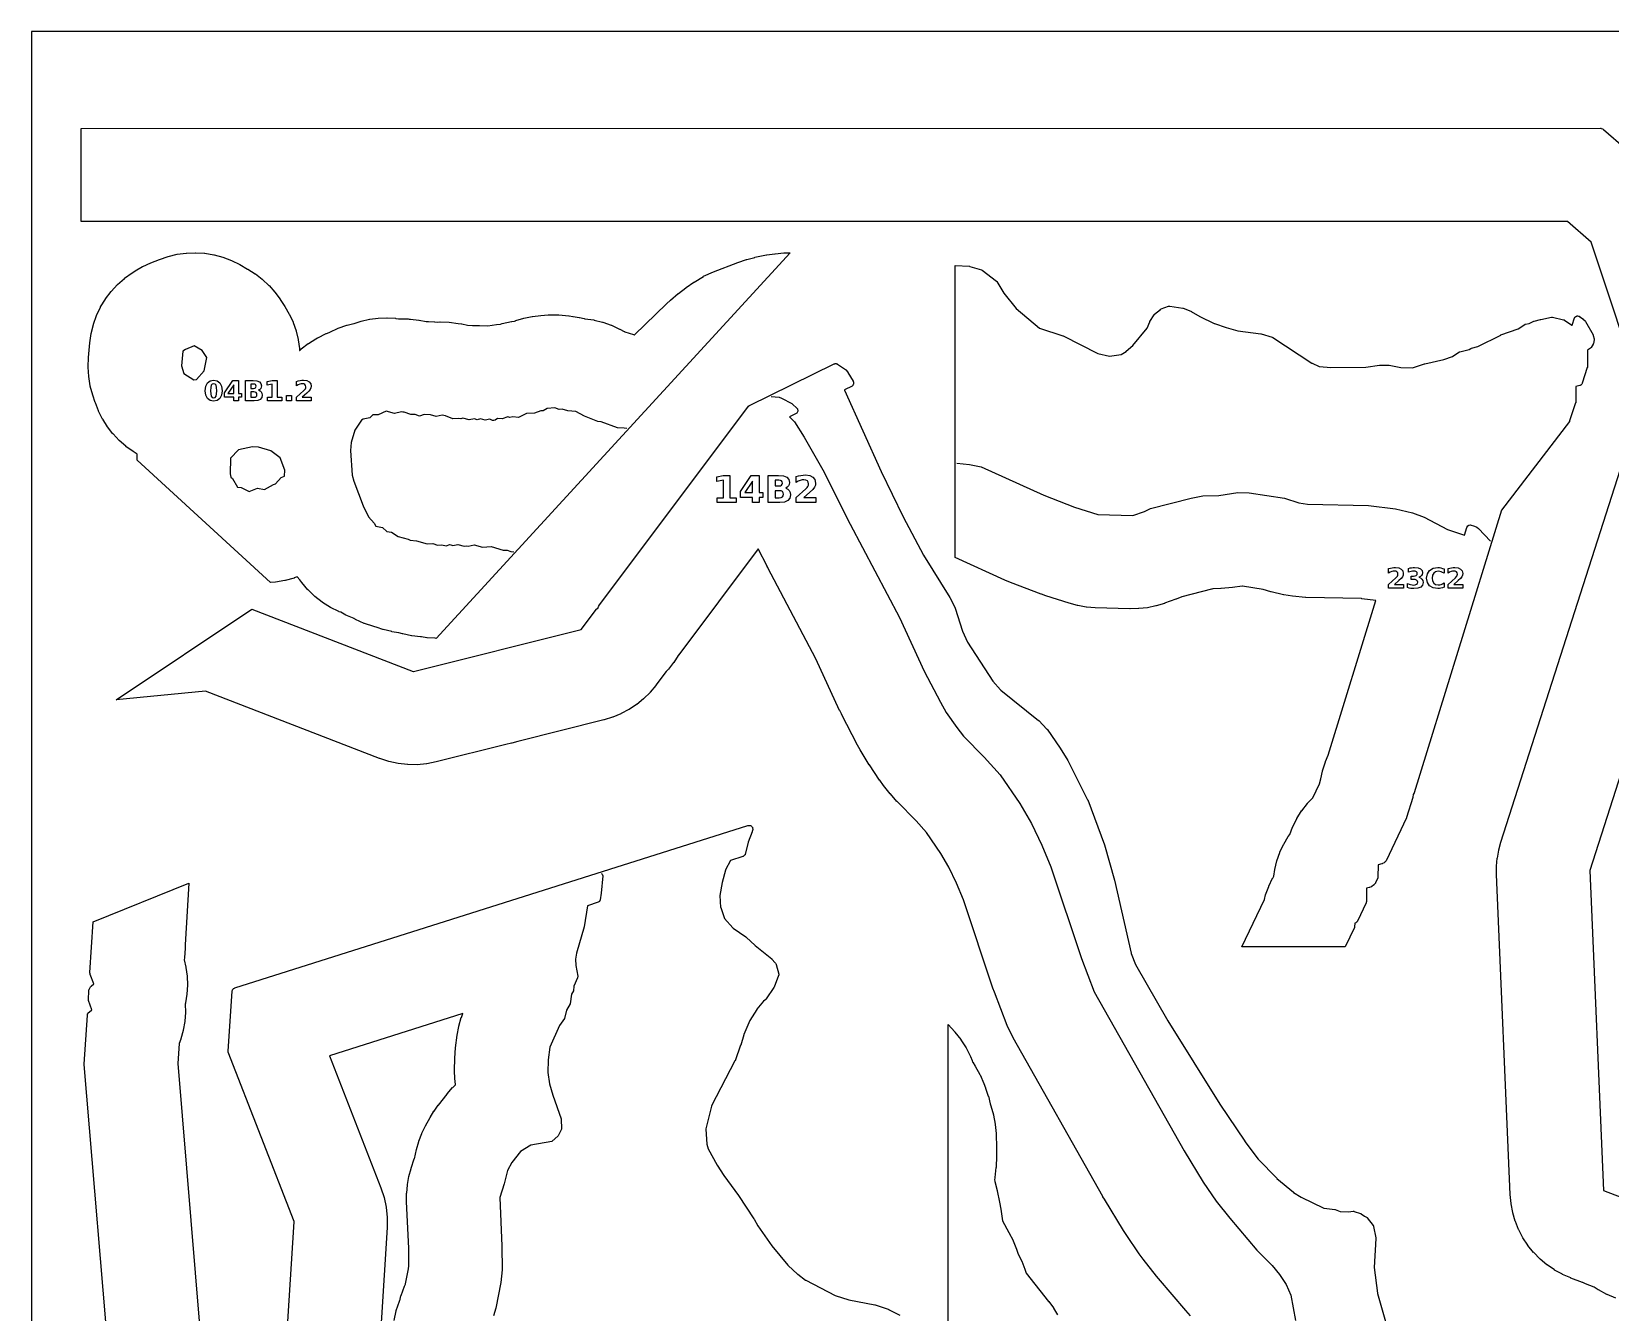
# Model space of a CAD drawing. Header units: millimetres. Extents: x 0 to 841, y 0 to 594.
# Drawn here: x 0 to 338.6, y 319.2 to 594 of the extents above; entities that cross this region are included whole.
import ezdxf

# ---------------------------------------------------------------- set-up
doc = ezdxf.new("R2010")
doc.units = ezdxf.units.MM
for name, color, linetype in [('CUT', 1, 'Continuous'), ('ENGRAVE', 5, 'Continuous'), ('SHEET_EDGE_DO_NOT_CUT', 8, 'Continuous')]:
    doc.layers.add(name, color=color, linetype=linetype)

msp = doc.modelspace()

# ---------------------------------------------------------------- linework, layer by layer
at = {"layer": 'CUT'}
for points in [[(345.67, 515.28), (334.49, 548.82), (334.49, 548.84), (334.48, 548.85), (329.4, 553.25), (329.39, 553.26), (329.38, 553.26), (10.62, 553.24), (10.62, 573.24), (336.48, 573.26), (336.48, 573.26), (336.52, 573.26), (336.57, 573.25), (336.61, 573.24), (336.66, 573.23), (336.98, 573.11), (337.02, 573.09), (337.06, 573.07), (337.1, 573.04), (337.13, 573.02), (351.52, 560.54)], [(248.58, 318.52), (247.56, 319.63), (247.55, 319.64), (241.72, 326.5), (241.72, 326.51), (241.3, 327.02), (241.29, 327.03), (238.42, 330.65), (238.41, 330.66), (237.57, 331.8), (237.56, 331.81), (234.76, 335.91), (234.75, 335.92), (234.19, 336.79), (234.19, 336.8), (230.11, 343.49), (230.11, 343.5), (229.78, 344.05), (229.77, 344.06), (210.52, 378.12), (210.51, 378.15), (209.27, 380.76), (209.26, 380.79), (206.51, 387.93), (206.5, 387.94), (206.19, 388.81), (206.18, 388.82), (199.89, 407.73), (199.88, 407.75), (198.38, 411.31), (198.38, 411.32), (196.76, 414.74), (196.75, 414.75), (195.04, 417.68), (195.03, 417.7), (191.95, 422.16), (191.93, 422.18), (189.72, 424.68), (189.71, 424.69), (185.63, 428.82), (185.61, 428.84), (184.19, 430.45), (184.17, 430.47), (182.75, 432.27), (182.73, 432.28), (181.9, 433.42), (181.89, 433.43), (179.68, 436.68), (179.67, 436.69), (178.99, 437.76), (178.98, 437.77), (177.71, 439.91), (177.71, 439.92), (177.16, 440.91), (177.15, 440.92), (173.7, 447.6), (173.69, 447.61), (173.32, 448.37), (173.31, 448.38), (168.19, 459.42), (168.19, 459.44), (157.9, 478.99), (157.9, 479), (157.75, 479.28), (157.75, 479.29), (155.85, 483.04), (155.85, 483.05), (155.84, 483.04), (138.79, 460.29), (138.79, 460.28), (138.78, 460.27), (138.73, 460.17), (138.7, 460.13), (137.73, 458.65), (137.71, 458.62), (136.61, 457.24), (136.58, 457.2), (136.13, 456.73), (136.11, 456.71), (133.91, 453.77), (133.89, 453.75), (132.68, 452.28), (132.64, 452.24), (131.3, 450.91), (131.26, 450.87), (129.79, 449.67), (129.75, 449.64), (128.17, 448.59), (128.13, 448.57), (126.45, 447.68), (126.41, 447.65), (124.65, 446.93), (124.61, 446.91), (122.78, 446.36), (122.75, 446.35), (104.31, 441.72), (104.29, 441.72), (103.01, 441.32), (102.96, 441.31), (101.75, 441.08), (101.74, 441.07), (86.76, 437.32), (86.74, 437.31), (84.76, 436.92), (84.71, 436.91), (82.72, 436.73), (82.67, 436.73), (80.67, 436.75), (80.62, 436.75), (78.64, 436.98), (78.59, 436.98), (76.64, 437.41), (76.59, 437.43), (74.68, 438.05), (74.65, 438.06), (37.3, 452.51), (37.29, 452.51), (37.28, 452.51), (18.14, 450.62), (47.22, 470.12), (81.87, 456.72), (81.88, 456.71), (81.89, 456.71), (117.88, 465.75), (117.9, 465.75), (117.9, 465.76), (121.15, 470.1), (121.19, 470.14), (121.23, 470.18), (121.49, 470.4), (121.5, 470.41), (121.5, 470.42), (121.62, 470.69), (121.64, 470.73), (121.66, 470.77), (121.68, 470.8), (153.77, 513.62), (153.8, 513.66), (153.83, 513.69), (153.87, 513.72), (153.91, 513.75), (153.95, 513.77), (172.16, 522.71), (172.2, 522.73), (172.25, 522.74), (172.3, 522.75), (172.34, 522.76), (172.43, 522.77), (172.48, 522.77), (172.53, 522.76), (172.57, 522.76), (172.62, 522.75), (172.73, 522.71), (172.77, 522.69), (172.82, 522.67), (172.86, 522.65), (174.56, 521.5), (174.6, 521.47), (174.63, 521.44), (174.67, 521.4), (175.04, 520.94), (175.06, 520.91), (175.08, 520.88), (176.19, 519.01), (176.21, 518.96), (176.23, 518.91), (176.25, 518.85), (176.29, 518.62), (176.3, 518.57), (176.3, 518.57), (176.3, 518.52), (176.3, 518.48), (176.29, 518.43), (176.28, 518.38), (176.26, 518.33), (176.24, 518.29), (176.17, 518.14), (176.14, 518.1), (176.11, 518.06), (176.08, 518.02), (176.04, 517.99), (176, 517.96), (175.96, 517.93), (174.37, 517.11), (174.36, 517.1), (174.36, 517.09), (182.22, 499.59), (182.23, 499.59), (186.91, 489.89), (186.92, 489.88), (191.3, 481.69), (191.3, 481.67), (196.95, 472.6), (196.97, 472.56), (198.06, 470.37), (198.07, 470.34), (198.08, 470.3), (199.68, 465.36), (199.68, 465.34), (200.71, 463.02), (200.72, 463.01), (200.72, 463), (206.14, 454.64), (206.14, 454.63), (206.15, 454.62), (207.83, 452.76), (207.84, 452.76), (207.85, 452.75), (215.95, 446.23), (216, 446.19), (217.75, 444.38), (217.78, 444.35), (217.8, 444.32), (220.63, 440.29), (220.64, 440.26), (222.23, 437.66), (222.25, 437.62), (226.5, 429.21), (226.52, 429.16), (230.08, 419.55), (230.1, 419.51), (232.27, 411.97), (232.28, 411.94), (235.85, 396.26), (235.85, 396.25), (235.85, 396.24), (236.78, 393.88), (236.78, 393.87), (236.79, 393.86), (243.69, 381.81), (243.69, 381.8), (254.85, 363.87), (254.85, 363.87), (260.19, 355.93), (260.2, 355.92), (263.06, 352.12), (263.09, 352.1), (267.07, 348.01), (267.08, 347.99), (270.62, 344.99), (270.65, 344.97), (272.27, 343.96), (272.29, 343.95), (277.19, 341.61), (277.2, 341.61), (277.21, 341.61), (279.51, 341.31), (279.56, 341.3), (279.62, 341.28), (280.67, 340.9), (280.68, 340.89), (280.69, 340.89), (282.43, 340.78), (282.44, 340.78), (282.45, 340.78), (283.47, 340.92), (283.51, 340.92), (283.56, 340.92), (283.6, 340.92), (283.65, 340.91), (283.69, 340.9), (285.01, 340.47), (285.06, 340.45), (285.11, 340.43), (285.15, 340.4), (285.86, 339.88), (285.87, 339.88), (285.88, 339.87), (286.28, 339.68), (286.32, 339.66), (286.36, 339.63), (286.39, 339.6), (286.43, 339.57), (286.46, 339.53), (287.74, 337.86), (287.77, 337.82), (287.79, 337.78), (287.81, 337.74), (287.82, 337.69), (287.83, 337.65), (288.31, 335.2), (288.31, 335.16), (288.32, 335.12), (288.32, 335.07), (287.97, 328.87), (287.97, 328.86), (287.97, 328.85), (288.68, 323.34), (288.68, 323.33), (288.68, 323.32), (290.83, 315.81)], [(339.78, 322.28), (337.89, 323.05), (337.84, 323.07), (336.04, 324.04), (335.99, 324.06), (335.13, 324.65), (335.12, 324.66), (335.1, 324.66), (333.31, 325.35), (333.26, 325.37), (332.68, 325.66), (332.66, 325.67), (330.13, 326.61), (330.11, 326.62), (328.35, 327.38), (328.31, 327.4), (326.64, 328.32), (326.6, 328.34), (325.03, 329.42), (324.99, 329.45), (323.53, 330.67), (323.5, 330.71), (322.17, 332.07), (322.13, 332.1), (320.94, 333.58), (320.91, 333.62), (319.87, 335.22), (319.85, 335.26), (318.97, 336.94), (318.94, 336.99), (318.23, 338.75), (318.22, 338.8), (317.68, 340.62), (317.67, 340.67), (317.31, 342.54), (317.3, 342.59), (317.13, 344.5), (317.13, 344.52), (314.2, 413.16), (314.2, 413.18), (314.2, 414.91), (314.21, 414.95), (314.36, 416.67), (314.37, 416.71), (314.67, 418.4), (314.68, 418.45), (315.14, 420.12), (315.14, 420.14), (345.67, 515.26)], [(366.65, 515.18), (334.19, 414.03), (334.18, 414.02), (334.18, 414.01), (337.11, 345.37), (337.11, 345.36), (337.12, 345.35), (341.05, 343.89)], [(51.19, 257.62), (56.29, 338.68), (56.29, 338.7), (56.29, 338.71), (42.16, 375.05), (42.14, 375.1), (42.13, 375.16), (42.13, 375.21), (42.13, 375.27), (43.04, 388.12), (43.04, 388.17), (43.05, 388.22), (43.09, 388.36), (43.11, 388.41), (43.13, 388.45), (43.15, 388.49), (43.18, 388.53), (43.24, 388.61), (43.27, 388.65), (43.31, 388.68), (43.35, 388.71), (43.39, 388.74), (43.52, 388.81), (43.56, 388.83), (43.61, 388.85), (153.65, 423.67), (153.69, 423.68), (153.73, 423.69), (153.78, 423.69), (153.96, 423.7), (154.01, 423.7), (154.01, 423.7), (154.06, 423.7), (154.11, 423.69), (154.15, 423.67), (154.2, 423.65), (154.3, 423.6), (154.35, 423.58), (154.39, 423.55), (154.43, 423.52), (154.46, 423.48), (154.49, 423.44), (154.56, 423.35), (154.59, 423.31), (154.61, 423.26), (154.63, 423.22), (154.64, 423.17), (154.65, 423.12), (154.67, 422.97), (154.68, 422.92), (154.68, 422.88), (154.67, 422.83), (154.66, 422.79), (154.56, 422.36), (154.54, 422.3), (153.69, 420.09), (153.68, 420.06), (153.07, 417.54), (153.06, 417.5), (153.04, 417.45), (153.02, 417.41), (152.99, 417.36), (152.96, 417.32), (152.92, 417.29), (152.76, 417.14), (152.71, 417.11), (152.67, 417.08), (152.62, 417.05), (152.57, 417.04), (149.9, 416.18), (149.88, 416.18), (149.88, 416.17), (148.86, 414.14), (148.85, 414.13), (148.85, 414.12), (148.13, 411.46), (148.12, 411.43), (147.64, 408.69), (147.64, 408.67), (147.64, 408.66), (147.79, 406.09), (147.79, 406.08), (147.8, 406.07), (148.58, 403.72), (148.59, 403.71), (148.6, 403.7), (150.42, 401.7), (150.43, 401.69), (150.44, 401.68), (153.21, 399.78), (153.25, 399.76), (153.28, 399.73), (155.18, 397.92), (155.2, 397.91), (158.74, 395.06), (158.78, 395.03), (158.8, 395), (159.47, 394.25), (159.5, 394.21), (159.53, 394.16), (159.63, 393.98), (159.66, 393.93), (159.68, 393.87), (160.25, 391.82), (160.26, 391.78), (160.26, 391.73), (160.26, 391.68), (160.26, 391.64), (160.25, 391.59), (160.24, 391.55), (160.23, 391.5), (159.25, 389), (159.22, 388.95), (159.19, 388.91), (157.54, 386.48), (157.51, 386.44), (157.48, 386.41), (157.45, 386.37), (156.99, 385.99), (156.98, 385.98), (156.98, 385.97), (155.57, 384.25), (155.55, 384.23), (154.05, 381.84), (154.04, 381.83), (154.04, 381.83), (152.74, 378.83), (152.73, 378.8), (152.09, 376.58), (152.08, 376.55), (150.87, 373.23), (150.84, 373.17), (145.81, 363.51), (145.81, 363.49), (145.8, 363.48), (144.63, 358.58), (144.62, 358.56), (144.62, 358.55), (144.82, 355.31), (144.82, 355.3), (144.82, 355.29), (145.13, 354.31), (145.14, 354.3), (145.14, 354.29), (147.05, 350.8), (147.06, 350.79), (148.47, 348.61), (148.48, 348.6), (151.6, 344.34), (151.61, 344.32), (154.94, 339.29), (154.96, 339.26), (155.76, 337.79), (155.77, 337.77), (158.78, 333.53), (158.79, 333.52), (162.21, 329.35), (162.24, 329.32), (164.29, 327.42), (164.31, 327.4), (166.02, 326.16), (166.05, 326.14), (172.34, 322.84), (172.35, 322.83), (172.36, 322.83), (175.26, 321.95), (175.28, 321.94), (180.85, 320.87), (180.91, 320.85), (183.73, 319.9), (183.77, 319.89), (183.8, 319.87), (186.2, 318.61)], [(17.05, 303.6), (11.31, 372.38), (11.31, 372.45), (11.96, 382.96), (11.96, 383.01), (11.97, 383.05), (11.98, 383.09), (12, 383.14), (12.02, 383.18), (12.21, 383.52), (12.23, 383.56), (12.26, 383.6), (12.3, 383.63), (12.33, 383.66), (12.92, 384.15), (12.93, 384.15), (12.93, 384.17), (12.21, 386.11), (12.19, 386.16), (12.18, 386.21), (12.17, 386.26), (12.18, 386.31), (12.28, 388.32), (12.29, 388.36), (12.3, 388.41), (12.31, 388.45), (12.33, 388.49), (12.34, 388.53), (12.63, 389.05), (12.65, 389.09), (12.68, 389.13), (12.71, 389.17), (12.75, 389.2), (13.36, 389.71), (13.37, 389.72), (13.36, 389.73), (12.58, 391.74), (12.56, 391.79), (12.55, 391.84), (12.52, 392.05), (12.52, 392.11), (12.52, 392.16), (13.18, 403.04), (33.72, 411.3), (32.91, 398.06), (32.91, 398.04), (32.94, 397.35), (32.94, 397.3), (32.81, 395.36), (32.81, 395.31), (32.74, 394.89), (32.74, 394.87), (32.74, 394.86), (33.1, 393.29), (33.11, 393.24), (33.36, 391.38), (33.36, 391.33), (33.43, 389.46), (33.43, 389.41), (33.31, 387.53), (33.31, 387.48), (33.01, 385.63), (33, 385.58), (32.95, 385.39), (32.95, 385.38), (32.95, 385.37), (32.99, 383.62), (32.99, 383.57), (32.85, 381.69), (32.84, 381.65), (32.52, 379.79), (32.51, 379.74), (32.01, 377.93), (32, 377.88), (31.63, 376.92), (31.62, 376.91), (31.62, 376.89), (31.36, 372.65), (31.36, 372.62), (36.98, 305.27)], [(77.74, 317.51), (78.21, 319.57), (78.23, 319.62), (78.91, 321.61), (78.93, 321.66), (78.94, 321.68), (78.95, 321.7), (78.95, 321.71), (79.22, 322.78), (79.24, 322.83), (79.99, 324.87), (80, 324.89), (80.19, 325.31), (80.19, 325.32), (80.2, 325.34), (80.84, 328.56), (80.85, 328.58), (80.91, 329.22), (80.91, 329.25), (80.88, 332.95), (80.88, 332.96), (80.44, 343), (80.44, 343.02), (80.44, 344.8), (80.45, 344.84), (80.61, 346.59), (80.61, 346.64), (80.93, 348.37), (80.94, 348.41), (81.42, 350.12), (81.43, 350.14), (82.09, 352.18), (82.1, 352.2), (82.56, 354.19), (82.57, 354.21), (83.05, 355.92), (83.07, 355.97), (83.7, 357.62), (83.72, 357.66), (84.5, 359.26), (84.52, 359.28), (85.46, 361.01), (85.47, 361.02), (86.29, 362.38), (86.31, 362.41), (87.23, 363.69), (87.24, 363.71), (89.1, 366.08), (89.11, 366.1), (90.28, 367.47), (90.32, 367.5), (90.91, 368.08), (90.92, 368.08), (90.91, 368.1), (90.77, 369.38), (90.77, 369.42), (90.73, 371.08), (90.73, 371.1), (90.78, 373.75), (90.78, 373.78), (90.94, 375.98), (90.95, 376.01), (91.29, 378.68), (91.3, 378.71), (91.64, 380.59), (91.65, 380.63), (92.17, 382.46), (92.18, 382.51), (92.5, 383.33), (92.51, 383.34), (92.5, 383.34), (63.93, 374.3), (63.91, 374.29), (63.91, 374.29), (63.92, 374.28), (74.93, 345.95), (74.94, 345.93), (75.6, 343.91), (75.61, 343.86), (76.05, 341.79), (76.06, 341.74), (76.27, 339.63), (76.27, 339.58), (76.25, 337.45), (76.25, 337.43), (71.32, 259.06)], [(196.62, 230.27), (196.62, 381.01), (198.03, 379.4), (198.03, 379.4), (198.05, 379.38), (199.3, 377.77), (199.33, 377.73), (200.41, 376.01), (200.44, 375.96), (201.34, 374.13), (201.35, 374.1), (201.71, 373.26), (201.72, 373.23), (201.83, 372.92), (201.84, 372.9), (201.84, 372.89), (202.37, 372.08), (202.38, 372.05), (203.4, 370.27), (203.43, 370.22), (204.26, 368.34), (204.27, 368.31), (204.62, 367.39), (204.62, 367.37), (205.18, 365.65), (205.2, 365.6), (205.57, 363.96), (205.58, 363.94), (205.71, 363.55), (205.72, 363.53), (206.3, 361.61), (206.31, 361.56), (206.68, 359.62), (206.69, 359.57), (206.86, 357.58), (206.86, 357.55), (206.97, 354.52), (206.97, 354.5), (206.96, 352.83), (206.96, 352.81), (206.85, 350.34), (206.84, 350.32), (206.62, 348.14), (206.62, 348.11), (206.55, 347.68), (206.54, 347.66), (206.54, 347.65), (206.56, 347.4), (206.56, 347.39), (206.56, 347.38), (206.57, 347.35), (206.58, 347.32), (207.1, 345.37), (207.1, 345.34), (207.62, 342.87), (207.62, 342.85), (207.88, 341.38), (207.88, 341.36), (208.21, 338.86), (208.21, 338.85), (208.22, 338.84), (209.62, 336.39), (209.63, 336.37), (210.51, 334.65), (210.53, 334.6), (211.23, 332.81), (211.24, 332.78), (211.53, 331.92), (211.54, 331.91), (211.54, 331.9), (212.36, 330.25), (212.38, 330.21), (213.05, 328.5), (213.06, 328.48), (213.32, 327.68), (213.33, 327.67), (213.33, 327.66), (218.13, 321.6), (218.14, 321.58), (219.15, 320.19), (219.17, 320.15), (220.05, 318.68)]]:
    msp.add_lwpolyline(points, dxfattribs=at)
for points in [[(86.56, 463.84), (86.54, 463.85), (84.82, 463.96), (84.77, 463.97), (83.6, 464.16), (83.57, 464.16), (83.46, 464.16), (83.41, 464.17), (81.52, 464.39), (81.48, 464.4), (79.61, 464.81), (79.58, 464.81), (78.79, 465.03), (78.76, 465.03), (77.28, 465.26), (77.23, 465.27), (75.4, 465.73), (75.36, 465.75), (74.14, 466.19), (74.12, 466.19), (73.44, 466.37), (73.41, 466.38), (71.41, 467.03), (71.36, 467.05), (69.45, 467.91), (69.4, 467.94), (69.24, 468.03), (69.23, 468.04), (69.2, 468.05), (69.2, 468.05), (69.18, 468.06), (67.43, 468.81), (67.39, 468.83), (66.3, 469.43), (66.29, 469.43), (66.28, 469.44), (65.97, 469.55), (65.92, 469.57), (64.13, 470.46), (64.08, 470.48), (62.39, 471.55), (62.35, 471.58), (60.77, 472.81), (60.73, 472.84), (59.29, 474.23), (59.26, 474.27), (57.97, 475.79), (57.94, 475.83), (57.76, 476.09), (57.74, 476.11), (57.52, 476.35), (57.51, 476.37), (56.96, 477.02), (56.95, 477.03), (56.94, 477.03), (56.34, 476.79), (56.29, 476.77), (54.36, 476.24), (54.31, 476.22), (52.33, 475.89), (52.28, 475.88), (51.25, 475.81), (22.64, 502.07), (22.65, 502.7), (22.65, 502.72), (22.68, 503.3), (22.68, 503.31), (22.68, 503.32), (21.81, 503.88), (21.79, 503.9), (20.25, 505), (20.21, 505.03), (18.79, 506.27), (18.76, 506.31), (17.47, 507.68), (17.43, 507.71), (16.28, 509.2), (16.25, 509.24), (15.25, 510.84), (15.23, 510.88), (14.38, 512.56), (14.36, 512.61), (13.68, 514.38), (13.67, 514.4), (13.14, 515.99), (13.14, 516.01), (12.6, 517.95), (12.59, 518), (12.26, 519.98), (12.25, 520.03), (12.13, 522.02), (12.13, 522.07), (12.2, 524.09), (12.21, 524.11), (12.49, 527.22), (12.49, 527.24), (12.77, 529.2), (12.78, 529.25), (13.25, 531.16), (13.26, 531.21), (13.92, 533.06), (13.94, 533.11), (14.79, 534.89), (14.81, 534.93), (15.83, 536.61), (15.86, 536.66), (17.04, 538.23), (17.07, 538.27), (18.41, 539.71), (18.44, 539.74), (19.92, 541.05), (19.96, 541.08), (21.56, 542.23), (21.58, 542.25), (22.18, 542.63), (22.2, 542.64), (23.82, 543.58), (23.86, 543.6), (25.57, 544.38), (25.59, 544.39), (27.41, 545.12), (27.43, 545.13), (29.27, 545.76), (29.32, 545.78), (31.2, 546.22), (31.25, 546.23), (33.16, 546.49), (33.21, 546.49), (35.15, 546.56), (35.2, 546.56), (37.12, 546.43), (37.17, 546.43), (39.08, 546.11), (39.13, 546.1), (41, 545.6), (41.04, 545.58), (42.85, 544.9), (42.9, 544.88), (44.64, 544.01), (44.66, 544), (46.34, 543.06), (46.36, 543.04), (47.96, 542.04), (48, 542.02), (49.49, 540.87), (49.53, 540.84), (50.9, 539.56), (50.93, 539.53), (52.17, 538.12), (52.2, 538.08), (53.31, 536.56), (53.32, 536.54), (54.3, 535.04), (54.31, 535.02), (55.27, 533.38), (55.29, 533.34), (56.08, 531.63), (56.1, 531.59), (56.72, 529.81), (56.74, 529.76), (57.19, 527.94), (57.2, 527.89), (57.47, 526.02), (57.47, 525.98), (57.49, 525.6), (57.49, 525.59), (57.5, 525.6), (57.82, 525.89), (57.85, 525.92), (59.32, 527.05), (59.36, 527.08), (60.94, 528.07), (60.96, 528.08), (61.34, 528.29), (61.37, 528.3), (63.17, 529.2), (63.22, 529.22), (63.8, 529.43), (63.81, 529.44), (63.82, 529.44), (63.94, 529.51), (63.98, 529.54), (65.75, 530.34), (65.79, 530.36), (67.63, 530.99), (67.67, 531), (69.14, 531.35), (69.16, 531.35), (70.67, 531.85), (70.72, 531.86), (72.48, 532.27), (72.53, 532.27), (74.33, 532.51), (74.37, 532.52), (76.18, 532.59), (76.23, 532.59), (78.04, 532.49), (78.09, 532.48), (78.7, 532.39), (78.71, 532.39), (78.73, 532.39), (78.84, 532.4), (78.89, 532.4), (80.74, 532.36), (80.78, 532.36), (80.99, 532.33), (81.01, 532.33), (81.21, 532.33), (81.25, 532.32), (83.07, 532.12), (83.12, 532.11), (84.61, 531.8), (84.63, 531.8), (84.64, 531.8), (85.1, 531.8), (85.13, 531.8), (86.43, 531.74), (86.46, 531.74), (87.14, 531.67), (87.15, 531.67), (87.16, 531.67), (87.58, 531.7), (87.63, 531.7), (89.54, 531.65), (89.59, 531.64), (91.5, 531.4), (91.52, 531.4), (92.23, 531.27), (92.26, 531.27), (93.46, 530.99), (93.47, 530.99), (93.48, 530.99), (94.59, 530.91), (94.61, 530.91), (95.34, 530.94), (95.39, 530.94), (95.66, 530.92), (95.69, 530.92), (96.03, 530.94), (96.08, 530.94), (97.87, 530.87), (97.88, 530.87), (97.89, 530.87), (99.69, 531.18), (99.74, 531.19), (100.56, 531.24), (100.57, 531.24), (100.58, 531.25), (100.9, 531.35), (100.95, 531.36), (102.93, 531.79), (102.98, 531.8), (103.54, 531.86), (103.55, 531.87), (103.56, 531.87), (103.81, 531.97), (103.86, 531.99), (105.56, 532.51), (105.61, 532.53), (107.36, 532.89), (107.4, 532.9), (109.19, 533.1), (109.21, 533.11), (110.83, 533.22), (110.86, 533.22), (113.03, 533.25), (113.08, 533.25), (115.22, 533.04), (115.28, 533.03), (116.12, 532.85), (116.13, 532.85), (117.42, 532.68), (117.48, 532.67), (118.52, 532.42), (118.55, 532.42), (118.65, 532.41), (118.67, 532.41), (120.58, 532.13), (120.63, 532.12), (122.48, 531.66), (122.53, 531.65), (124.33, 531.01), (124.37, 530.99), (126.12, 530.17), (126.14, 530.16), (127.12, 529.64), (127.14, 529.63), (127.22, 529.6), (127.25, 529.59), (129.1, 529.02), (129.12, 529.01), (129.25, 528.96), (129.27, 528.96), (129.28, 528.97), (136.14, 535.57), (136.15, 535.58), (137.03, 536.38), (137.04, 536.39), (138.71, 537.81), (138.73, 537.83), (140.34, 539.06), (140.36, 539.08), (142.07, 540.26), (142.1, 540.27), (144.08, 541.47), (144.13, 541.5), (146.23, 542.46), (146.26, 542.47), (151.44, 544.46), (151.46, 544.47), (153.36, 545.09), (153.38, 545.1), (155.1, 545.56), (155.13, 545.57), (157.64, 546.08), (157.67, 546.09), (159.44, 546.33), (159.47, 546.33), (161.31, 546.5), (161.34, 546.5), (162.7, 546.56), (86.78, 463.81), (86.56, 463.84)], [(201.14, 543.64), (201.19, 543.64), (201.24, 543.62), (203.71, 542.91), (203.76, 542.89), (203.8, 542.87), (203.84, 542.85), (203.88, 542.82), (206.92, 540.49), (206.95, 540.46), (206.98, 540.43), (207.01, 540.39), (207.04, 540.35), (208.52, 537.91), (208.54, 537.88), (211.18, 534.62), (211.19, 534.62), (211.2, 534.61), (216.15, 530.4), (216.16, 530.39), (216.17, 530.39), (221.15, 528.75), (221.19, 528.74), (221.23, 528.72), (228.68, 524.92), (228.69, 524.91), (228.7, 524.91), (231.18, 524.37), (231.19, 524.36), (231.2, 524.36), (233.68, 524.7), (233.69, 524.71), (233.7, 524.71), (234.78, 525.4), (234.78, 525.4), (234.79, 525.41), (236.18, 526.62), (236.19, 526.63), (236.2, 526.64), (239.26, 530.37), (239.26, 530.38), (239.27, 530.39), (239.81, 531.72), (239.83, 531.75), (239.85, 531.79), (240.76, 533.26), (240.8, 533.31), (240.83, 533.35), (240.87, 533.39), (242.1, 534.41), (242.15, 534.44), (242.2, 534.47), (242.25, 534.5), (243.85, 535.09), (243.89, 535.1), (243.94, 535.11), (244, 535.12), (244.05, 535.12), (244.1, 535.11), (246.91, 534.68), (246.96, 534.67), (247.01, 534.65), (248.65, 534.01), (248.69, 534), (248.73, 533.98), (250.55, 532.89), (250.56, 532.88), (253.65, 531.35), (253.68, 531.34), (256.19, 530.51), (256.2, 530.51), (258.68, 529.78), (258.69, 529.78), (258.7, 529.78), (263.65, 529.15), (263.69, 529.15), (263.73, 529.13), (266.09, 528.41), (266.13, 528.39), (266.18, 528.37), (266.22, 528.35), (274.61, 522.89), (274.64, 522.87), (276.18, 522.15), (276.19, 522.14), (276.21, 522.14), (278.66, 521.9), (278.68, 521.9), (286.16, 522.04), (286.18, 522.04), (289.07, 522.43), (289.13, 522.43), (291.06, 522.46), (291.11, 522.46), (291.16, 522.45), (293.68, 521.97), (293.69, 521.97), (293.7, 521.97), (296.18, 521.88), (296.19, 521.88), (296.2, 521.88), (298.76, 522.74), (298.81, 522.75), (302.88, 523.66), (302.91, 523.67), (304.76, 524.29), (304.77, 524.29), (304.78, 524.3), (306.12, 525.23), (306.16, 525.25), (306.2, 525.27), (306.24, 525.29), (306.29, 525.3), (308.29, 525.78), (308.3, 525.78), (308.32, 525.79), (308.69, 526.02), (308.74, 526.04), (308.78, 526.06), (308.83, 526.08), (310.15, 526.42), (310.16, 526.43), (310.17, 526.43), (315.1, 528.88), (315.15, 528.91), (318.85, 530.22), (318.86, 530.23), (318.87, 530.23), (320.24, 531.15), (320.28, 531.17), (320.33, 531.2), (320.38, 531.21), (320.42, 531.22), (321.18, 531.36), (321.19, 531.37), (321.2, 531.37), (322.18, 531.84), (322.22, 531.86), (322.26, 531.87), (323.65, 532.26), (323.68, 532.26), (326.01, 532.72), (326.06, 532.73), (326.11, 532.73), (326.16, 532.73), (326.21, 532.72), (328.59, 532.19), (328.64, 532.18), (328.68, 532.16), (328.73, 532.14), (328.77, 532.12), (330.38, 531.01), (330.39, 531), (330.39, 531.01), (330.94, 532.57), (330.96, 532.62), (330.98, 532.66), (331.01, 532.7), (331.05, 532.74), (331.08, 532.78), (331.12, 532.81), (331.26, 532.91), (331.3, 532.93), (331.34, 532.95), (331.39, 532.97), (331.44, 532.98), (331.48, 532.99), (331.53, 533), (331.58, 533), (331.77, 532.98), (331.82, 532.98), (331.88, 532.96), (331.93, 532.95), (331.97, 532.92), (332.02, 532.89), (332.73, 532.4), (332.77, 532.37), (332.81, 532.33), (333.19, 531.93), (333.23, 531.88), (333.26, 531.83), (334.89, 528.93), (334.92, 528.88), (334.93, 528.84), (334.95, 528.79), (335.11, 528.07), (335.11, 528.02), (335.12, 527.97), (335.12, 527.93), (335.11, 527.88), (334.98, 527.1), (334.97, 527.05), (334.95, 527.01), (334.94, 526.96), (334.91, 526.92), (334.49, 526.25), (334.46, 526.21), (334.43, 526.18), (334.4, 526.14), (334.36, 526.11), (333.7, 525.64), (333.7, 525.63), (333.7, 525.62), (333.69, 522.06), (333.69, 522.01), (333.68, 521.96), (333.66, 521.91), (332.57, 518.58), (332.56, 518.53), (332.53, 518.49), (332.46, 518.36), (332.43, 518.32), (332.4, 518.28), (332.37, 518.24), (332.33, 518.21), (332.26, 518.16), (332.21, 518.13), (332.16, 518.1), (332.11, 518.08), (332.06, 518.07), (331.21, 517.89), (331.2, 517.89), (331.2, 517.88), (331.18, 514.49), (331.18, 514.44), (331.17, 514.38), (331.16, 514.33), (329.88, 510.51), (329.86, 510.46), (329.84, 510.41), (329.81, 510.37), (315.26, 491.34), (315.25, 491.33), (315.25, 491.32), (296.55, 430.71), (296.54, 430.66), (296.52, 430.62), (296.49, 430.58), (296.31, 430.3), (296.3, 430.29), (296.3, 430.27), (296.27, 429.83), (296.26, 429.77), (296.25, 429.72), (294.9, 425.38), (294.88, 425.31), (290.51, 416.13), (290.49, 416.09), (290.47, 416.05), (290.44, 416.02), (290.41, 415.98), (290.16, 415.75), (290.13, 415.72), (290.09, 415.7), (290.06, 415.67), (289.74, 415.5), (289.7, 415.48), (289.66, 415.46), (289.61, 415.45), (288.82, 415.27), (288.81, 415.27), (288.81, 415.25), (288.77, 412.62), (288.76, 412.57), (288.75, 412.52), (288.74, 412.47), (288.72, 412.43), (288.25, 411.38), (288.23, 411.33), (288.2, 411.29), (288.17, 411.25), (287.91, 410.95), (287.86, 410.9), (287.82, 410.87), (287.43, 410.59), (287.38, 410.56), (287.34, 410.54), (286.97, 410.39), (286.91, 410.37), (286.86, 410.35), (286.33, 410.26), (286.32, 410.26), (286.32, 410.25), (286.31, 407.5), (286.31, 407.44), (286.3, 407.39), (286.25, 407.18), (286.24, 407.12), (286.21, 407.07), (284.35, 403.17), (284.33, 403.12), (284.3, 403.08), (284.27, 403.04), (284.18, 402.95), (284.15, 402.91), (284.11, 402.88), (284.06, 402.85), (284.02, 402.83), (283.84, 402.76), (283.83, 402.75), (283.83, 402.74), (283.76, 401.98), (283.76, 401.94), (283.75, 401.9), (283.73, 401.85), (283.72, 401.81), (281.73, 397.62), (259.59, 397.62), (264.41, 407.78), (264.41, 407.79), (264.42, 407.8), (264.67, 408.78), (264.68, 408.83), (265.33, 410.61), (265.35, 410.65), (266.17, 412.36), (266.19, 412.4), (266.43, 412.8), (266.43, 412.81), (266.44, 412.82), (266.64, 414.22), (266.65, 414.27), (267.1, 416.09), (267.11, 416.13), (267.73, 417.9), (267.75, 417.94), (268.54, 419.64), (268.56, 419.68), (269.51, 421.3), (269.53, 421.34), (269.84, 421.76), (269.84, 421.76), (269.85, 421.77), (270.43, 423.31), (270.45, 423.36), (271.33, 425.12), (271.35, 425.16), (272.4, 426.82), (272.43, 426.86), (273.64, 428.4), (273.67, 428.44), (274.75, 429.57), (274.76, 429.58), (274.77, 429.59), (276.2, 432.62), (276.22, 432.65), (276.53, 433.66), (276.54, 433.68), (276.88, 435.35), (276.89, 435.4), (277.49, 437.33), (277.51, 437.38), (278.1, 438.75), (278.11, 438.77), (288.34, 471.95), (288.34, 471.96), (288.33, 471.96), (285.29, 472.34), (285.26, 472.35), (273.27, 472.6), (273.23, 472.6), (270.43, 472.86), (270.4, 472.86), (268.56, 473.16), (268.53, 473.17), (265.85, 473.81), (265.81, 473.82), (264.17, 474.33), (264.16, 474.33), (264.15, 474.33), (259.68, 475.02), (259.67, 475.02), (259.65, 475.02), (257.57, 474.71), (257.54, 474.71), (255.11, 474.5), (255.08, 474.5), (253.35, 474.46), (253.34, 474.46), (253.33, 474.45), (253.11, 474.41), (253.09, 474.41), (246.73, 472.77), (246.69, 472.76), (245.46, 472.24), (245.43, 472.23), (242.98, 471.35), (242.96, 471.34), (241.19, 470.8), (241.15, 470.79), (239.36, 470.41), (239.31, 470.41), (237.49, 470.2), (237.44, 470.2), (235.6, 470.17), (235.58, 470.17), (228.1, 470.4), (228.08, 470.4), (226.24, 470.54), (226.19, 470.55), (224.39, 470.86), (224.34, 470.87), (222.56, 471.35), (222.54, 471.36), (217.55, 472.97), (217.54, 472.97), (216.57, 473.31), (216.56, 473.32), (209.96, 475.83), (209.94, 475.84), (208.75, 476.33), (208.74, 476.34), (198.12, 481.2), (198.12, 543.83), (201.14, 543.64)]]:
    msp.add_lwpolyline(points, close=True, dxfattribs=at)
at = {"layer": 'ENGRAVE'}
for points in [[(36.57, 525.61), (34.86, 526.56), (33.02, 525.82), (32.41, 525.43), (32.12, 522.3), (32.66, 520.68), (34.79, 519.31), (35.34, 519.34), (37, 521.22), (37.56, 524.09), (36.57, 525.61)], [(158.59, 515.71), (160.33, 515.57), (160.85, 515.37), (163.03, 514.23), (164.28, 513.07), (164.37, 512.58), (164.13, 512.15), (162.53, 511.33)], [(127.7, 508.86), (127.07, 508.92), (125.7, 508.96), (122.18, 510.26), (121.42, 510.35), (118.6, 511.52), (116.75, 512.5), (114.98, 512.67), (113.83, 513.01), (113.13, 512.91), (112.22, 513.27), (110.57, 513.15), (109.73, 512.66), (109.22, 512.62), (107.89, 512.16), (106.18, 512.06), (104.46, 511.18), (103.2, 511.36), (102.59, 511.19), (102.11, 511.33), (100.9, 510.92), (99.93, 510.98), (99.41, 510.65), (99.14, 510.58), (98.86, 510.6), (98.26, 510.83), (97.31, 510.63), (96.27, 510.94), (95.6, 510.73), (94.97, 510.94), (93.83, 510.73), (92.46, 511.04), (92.06, 510.91), (91.65, 511.02), (90.32, 510.93), (88.77, 511.58), (88.04, 511.71), (86.77, 511.42), (85.54, 511.76), (84.21, 511.82), (83.18, 511.52), (82.26, 511.87), (81.33, 511.86), (79.92, 512.37), (79.63, 512.33), (79.35, 512.41), (77.81, 512.07), (76.06, 512.59), (74.36, 511.75), (73.17, 511.77), (72.53, 511.14), (71.15, 510.86), (70.74, 510.63), (69.34, 508.51), (68.52, 505.86), (68.41, 504.15), (68.79, 498.83), (69.11, 497.52), (71.09, 492.28), (72.25, 489.88), (73.5, 488.52), (73.86, 487.93), (75.27, 487.64), (76.2, 486.78), (77.2, 486.62), (78.59, 485.7), (80.75, 485.12), (81.23, 484.87), (82.56, 484.73), (84.83, 484.11), (86.06, 484.15), (87.06, 483.83), (87.94, 483.9), (89, 483.68), (89.6, 483.93), (89.9, 483.92), (90.37, 483.74), (91.4, 483.97), (92.81, 483.58), (93.18, 483.7), (93.63, 483.6), (94.95, 483.86), (96.68, 483.42), (98.54, 483.55), (101.11, 482.75), (102.03, 482.74), (102.76, 482.45), (103.45, 482.42)], [(162.53, 511.33), (163.61, 510.26), (165.68, 506.99), (169.7, 499.97), (175.6, 488.31), (186.12, 468.3), (191.46, 456.79), (194.92, 450.11), (196.19, 447.95), (198.42, 444.69), (199.86, 442.88), (204.32, 438.36), (207.71, 434.54), (211.93, 428.42), (214.45, 424.1), (216.64, 419.49), (218.62, 414.78), (225.16, 395.13), (227.92, 387.98), (247.19, 353.9), (251.27, 347.2), (254.08, 343.09), (256.96, 339.46), (262.8, 332.59), (266.07, 329.29), (267.66, 327.34), (269.07, 325.24), (270.1, 322.95), (271.06, 317.52)], [(53.33, 502.54), (51.32, 504.05), (48.65, 504.83), (47.37, 504.91), (44.39, 504.25), (42.65, 502.46), (42.61, 499.13), (42.76, 498.41), (43.11, 498.12), (44.2, 496.29), (44.98, 496.21), (46.69, 495.36), (48.46, 496.04), (49.97, 495.75), (51.89, 496.87), (52.34, 496.96), (53.56, 498.36), (54.22, 498.63), (54.31, 499.9), (53.33, 502.54)], [(198.42, 501.39), (201.15, 501.16), (203.69, 500.65), (217.07, 494.52), (223.68, 492), (228.69, 490.39), (236.19, 490.16), (238.67, 491.05), (239.99, 491.69), (248.71, 493.93), (251.19, 494.41), (254.62, 494.49), (258.69, 495.1), (261.14, 495.03), (268.69, 493.87), (271.8, 492.9), (273.67, 492.59), (286.73, 492.32), (292.52, 491.6), (296.15, 490.75), (298.65, 489.82), (303.69, 487.16), (307.32, 485.98), (307.83, 487.63), (308.02, 487.95), (308.27, 488.11), (308.56, 488.16), (309.45, 487.91), (309.96, 487.68), (310.36, 487.38), (312.88, 484.67)], [(122.2, 413.4), (122.39, 413.21), (122.51, 412.87), (122.18, 409.14), (121.96, 407.71), (121.78, 407.38), (121.53, 407.21), (119.23, 406.48), (118.5, 401.95), (116.9, 396.32), (116.67, 395.01), (116.7, 393.62), (117.14, 391.38), (117.12, 391.01), (116.33, 389.19), (116.2, 388.23), (115.8, 387.47), (115.49, 385.44), (114.72, 384.05), (114.28, 382.28), (113.24, 380.81), (111.13, 376.1), (110.78, 373.41), (110.73, 370.73), (111.11, 368.23), (111.79, 365.83), (113.56, 360.77), (113.66, 358.55), (112.94, 357.09), (111.55, 355.9), (107.07, 355.1), (104.87, 353.78), (103, 351.39), (102.04, 349.65), (101.37, 346.79), (100.42, 343.89), (100.88, 333.46), (100.92, 328.35), (100.66, 325.65), (99.56, 320.17), (99.05, 318.53)]]:
    msp.add_lwpolyline(points, dxfattribs=at)
for points in [[(40.85, 516.95), (40.73, 515.99), (40.38, 515.27), (39.82, 514.83), (39.05, 514.68), (38.29, 514.83), (37.72, 515.27), (37.37, 515.99), (37.25, 516.95), (37.37, 517.92), (37.72, 518.63), (38.29, 519.07), (39.05, 519.22), (39.82, 519.07), (40.38, 518.63), (40.73, 517.92), (40.85, 516.95)], [(39.72, 516.96), (39.69, 517.66), (39.57, 518.11), (39.36, 518.37), (39.05, 518.45), (38.74, 518.37), (38.53, 518.11), (38.42, 517.66), (38.38, 516.96), (38.42, 516.25), (38.53, 515.79), (38.74, 515.53), (39.05, 515.45), (39.36, 515.53), (39.57, 515.79), (39.68, 516.25), (39.72, 516.96)], [(43.16, 519.14), (44.41, 519.14), (44.41, 516.38), (45.04, 516.38), (45.04, 515.56), (44.41, 515.56), (44.41, 514.77), (43.35, 514.77), (43.35, 515.56), (41.41, 515.56), (41.41, 516.53), (43.16, 519.14)], [(43.35, 518.21), (42.11, 516.38), (43.35, 516.38), (43.35, 518.21)], [(48.7, 517.11), (49.02, 516.96), (49.26, 516.72), (49.41, 516.4), (49.46, 516.02), (49.36, 515.47), (49.04, 515.08), (48.5, 514.85), (47.74, 514.77), (45.86, 514.77), (45.86, 519.14), (47.56, 519.14), (48.34, 519.07), (48.88, 518.87), (49.18, 518.51), (49.29, 517.98), (49.25, 517.69), (49.14, 517.44), (48.95, 517.25), (48.7, 517.11)], [(47.62, 517.45), (47.85, 517.48), (48.02, 517.57), (48.12, 517.71), (48.16, 517.91), (48.12, 518.11), (48.02, 518.26), (47.85, 518.34), (47.62, 518.37), (46.99, 518.37), (46.99, 517.45), (47.62, 517.45)], [(50.59, 515.55), (51.59, 515.55), (51.59, 518.37), (50.56, 518.16), (50.56, 518.93), (51.58, 519.14), (52.65, 519.14), (52.65, 515.55), (53.65, 515.55), (53.65, 514.77), (50.59, 514.77), (50.59, 515.55)], [(58.07, 515.6), (59.99, 515.6), (59.99, 514.77), (56.81, 514.77), (56.81, 515.6), (58.41, 517.01), (58.6, 517.2), (58.73, 517.38), (58.8, 517.57), (58.83, 517.77), (58.78, 518.05), (58.62, 518.26), (58.38, 518.4), (58.07, 518.45), (57.8, 518.42), (57.5, 518.34), (57.17, 518.2), (56.83, 518), (56.83, 518.96), (57.2, 519.07), (57.58, 519.15), (57.95, 519.2), (58.31, 519.22), (59.01, 519.13), (59.53, 518.87), (59.86, 518.46), (59.96, 517.91), (59.92, 517.57), (59.78, 517.24), (59.49, 516.88), (59, 516.42), (58.07, 515.6)], [(47.65, 515.54), (47.95, 515.57), (48.16, 515.68), (48.29, 515.86), (48.34, 516.11), (48.29, 516.36), (48.17, 516.54), (47.95, 516.65), (47.65, 516.68), (46.99, 516.68), (46.99, 515.54), (47.65, 515.54)], [(54.67, 515.9), (55.73, 515.9), (55.73, 514.77), (54.67, 514.77), (54.67, 515.9)], [(147.04, 493.99), (148.37, 493.99), (148.37, 497.76), (147, 497.48), (147, 498.5), (148.36, 498.79), (149.79, 498.79), (149.79, 493.99), (151.12, 493.99), (151.12, 492.95), (147.04, 492.95), (147.04, 493.99)], [(154.36, 498.79), (156.03, 498.79), (156.03, 495.11), (156.87, 495.11), (156.87, 494.02), (156.03, 494.02), (156.03, 492.95), (154.61, 492.95), (154.61, 494.02), (152.03, 494.02), (152.03, 495.3), (154.36, 498.79)], [(161.75, 496.07), (162.18, 495.87), (162.5, 495.55), (162.7, 495.13), (162.77, 494.63), (162.63, 493.89), (162.2, 493.37), (161.48, 493.06), (160.46, 492.95), (157.97, 492.95), (157.97, 498.79), (160.23, 498.79), (161.27, 498.69), (161.99, 498.42), (162.39, 497.94), (162.53, 497.24), (162.48, 496.85), (162.33, 496.52), (162.09, 496.26), (161.75, 496.07)], [(165.64, 494.06), (168.2, 494.06), (168.2, 492.95), (163.96, 492.95), (163.96, 494.06), (166.09, 495.94), (166.34, 496.19), (166.51, 496.44), (166.62, 496.69), (166.65, 496.95), (166.58, 497.32), (166.38, 497.61), (166.05, 497.8), (165.64, 497.86), (165.27, 497.83), (164.87, 497.71), (164.44, 497.53), (163.98, 497.27), (163.98, 498.55), (164.48, 498.69), (164.98, 498.8), (165.47, 498.87), (165.96, 498.89), (166.89, 498.77), (167.58, 498.43), (168.02, 497.88), (168.16, 497.14), (168.1, 496.68), (167.92, 496.26), (167.53, 495.77), (166.88, 495.15), (165.64, 494.06)], [(154.61, 497.55), (152.96, 495.11), (154.61, 495.11), (154.61, 497.55)], [(160.3, 496.53), (160.62, 496.57), (160.84, 496.68), (160.98, 496.88), (161.03, 497.14), (160.98, 497.41), (160.84, 497.6), (160.62, 497.72), (160.3, 497.76), (159.47, 497.76), (159.47, 496.53), (160.3, 496.53)], [(160.35, 493.98), (160.75, 494.02), (161.04, 494.17), (161.21, 494.41), (161.26, 494.75), (161.21, 495.08), (161.04, 495.31), (160.75, 495.46), (160.35, 495.5), (159.47, 495.5), (159.47, 493.98), (160.35, 493.98)], [(292.29, 475.41), (294.21, 475.41), (294.21, 474.58), (291.03, 474.58), (291.03, 475.41), (292.63, 476.82), (292.82, 477.01), (292.95, 477.2), (293.02, 477.39), (293.05, 477.58), (293, 477.86), (292.84, 478.08), (292.6, 478.22), (292.29, 478.26), (292.02, 478.24), (291.72, 478.15), (291.39, 478.01), (291.05, 477.82), (291.05, 478.78), (291.42, 478.89), (291.8, 478.97), (292.17, 479.02), (292.53, 479.04), (293.23, 478.95), (293.75, 478.69), (294.07, 478.28), (294.18, 477.73), (294.14, 477.38), (294, 477.06), (293.71, 476.7), (293.22, 476.23), (292.29, 475.41)], [(297.53, 476.94), (297.92, 476.78), (298.2, 476.54), (298.37, 476.22), (298.43, 475.82), (298.31, 475.25), (297.93, 474.84), (297.32, 474.58), (296.48, 474.5), (296.14, 474.51), (295.8, 474.55), (295.47, 474.62), (295.13, 474.71), (295.13, 475.58), (295.45, 475.45), (295.76, 475.35), (296.07, 475.28), (296.38, 475.26), (296.77, 475.3), (297.06, 475.42), (297.24, 475.61), (297.3, 475.87), (297.24, 476.13), (297.06, 476.32), (296.76, 476.43), (296.34, 476.47), (295.88, 476.47), (295.88, 477.2), (296.36, 477.2), (296.73, 477.23), (296.99, 477.33), (297.15, 477.5), (297.2, 477.74), (297.15, 477.96), (297, 478.13), (296.75, 478.23), (296.43, 478.26), (296.15, 478.25), (295.88, 478.2), (295.6, 478.13), (295.32, 478.02), (295.32, 478.85), (295.65, 478.93), (295.98, 478.99), (296.31, 479.02), (296.63, 479.04), (297.37, 478.96), (297.9, 478.75), (298.22, 478.4), (298.33, 477.91), (298.28, 477.56), (298.13, 477.28), (297.88, 477.08), (297.53, 476.94)], [(302.93, 474.82), (302.61, 474.68), (302.28, 474.58), (301.94, 474.52), (301.58, 474.5), (300.6, 474.65), (299.85, 475.11), (299.37, 475.83), (299.21, 476.76), (299.37, 477.7), (299.85, 478.42), (300.6, 478.88), (301.58, 479.04), (301.94, 479.01), (302.28, 478.95), (302.61, 478.85), (302.93, 478.71), (302.93, 477.81), (302.62, 477.99), (302.31, 478.12), (302, 478.19), (301.67, 478.22), (301.13, 478.12), (300.72, 477.83), (300.46, 477.37), (300.37, 476.76), (300.46, 476.16), (300.72, 475.7), (301.13, 475.41), (301.67, 475.31), (302, 475.34), (302.31, 475.41), (302.62, 475.54), (302.93, 475.73), (302.93, 474.82)], [(305.04, 475.41), (306.96, 475.41), (306.96, 474.58), (303.79, 474.58), (303.79, 475.41), (305.38, 476.82), (305.57, 477.01), (305.7, 477.2), (305.78, 477.39), (305.8, 477.58), (305.75, 477.86), (305.6, 478.08), (305.35, 478.22), (305.05, 478.26), (304.77, 478.24), (304.47, 478.15), (304.14, 478.01), (303.8, 477.82), (303.8, 478.78), (304.18, 478.89), (304.55, 478.97), (304.92, 479.02), (305.28, 479.04), (305.98, 478.95), (306.5, 478.69), (306.83, 478.28), (306.94, 477.73), (306.89, 477.38), (306.75, 477.06), (306.46, 476.7), (305.97, 476.23), (305.04, 475.41)]]:
    msp.add_lwpolyline(points, close=True, dxfattribs=at)
at = {"layer": 'SHEET_EDGE_DO_NOT_CUT'}
msp.add_lwpolyline([(0, 0), (841, 0), (841, 594), (0, 594)], close=True, dxfattribs=at)

doc.saveas('drawing.dxf')
